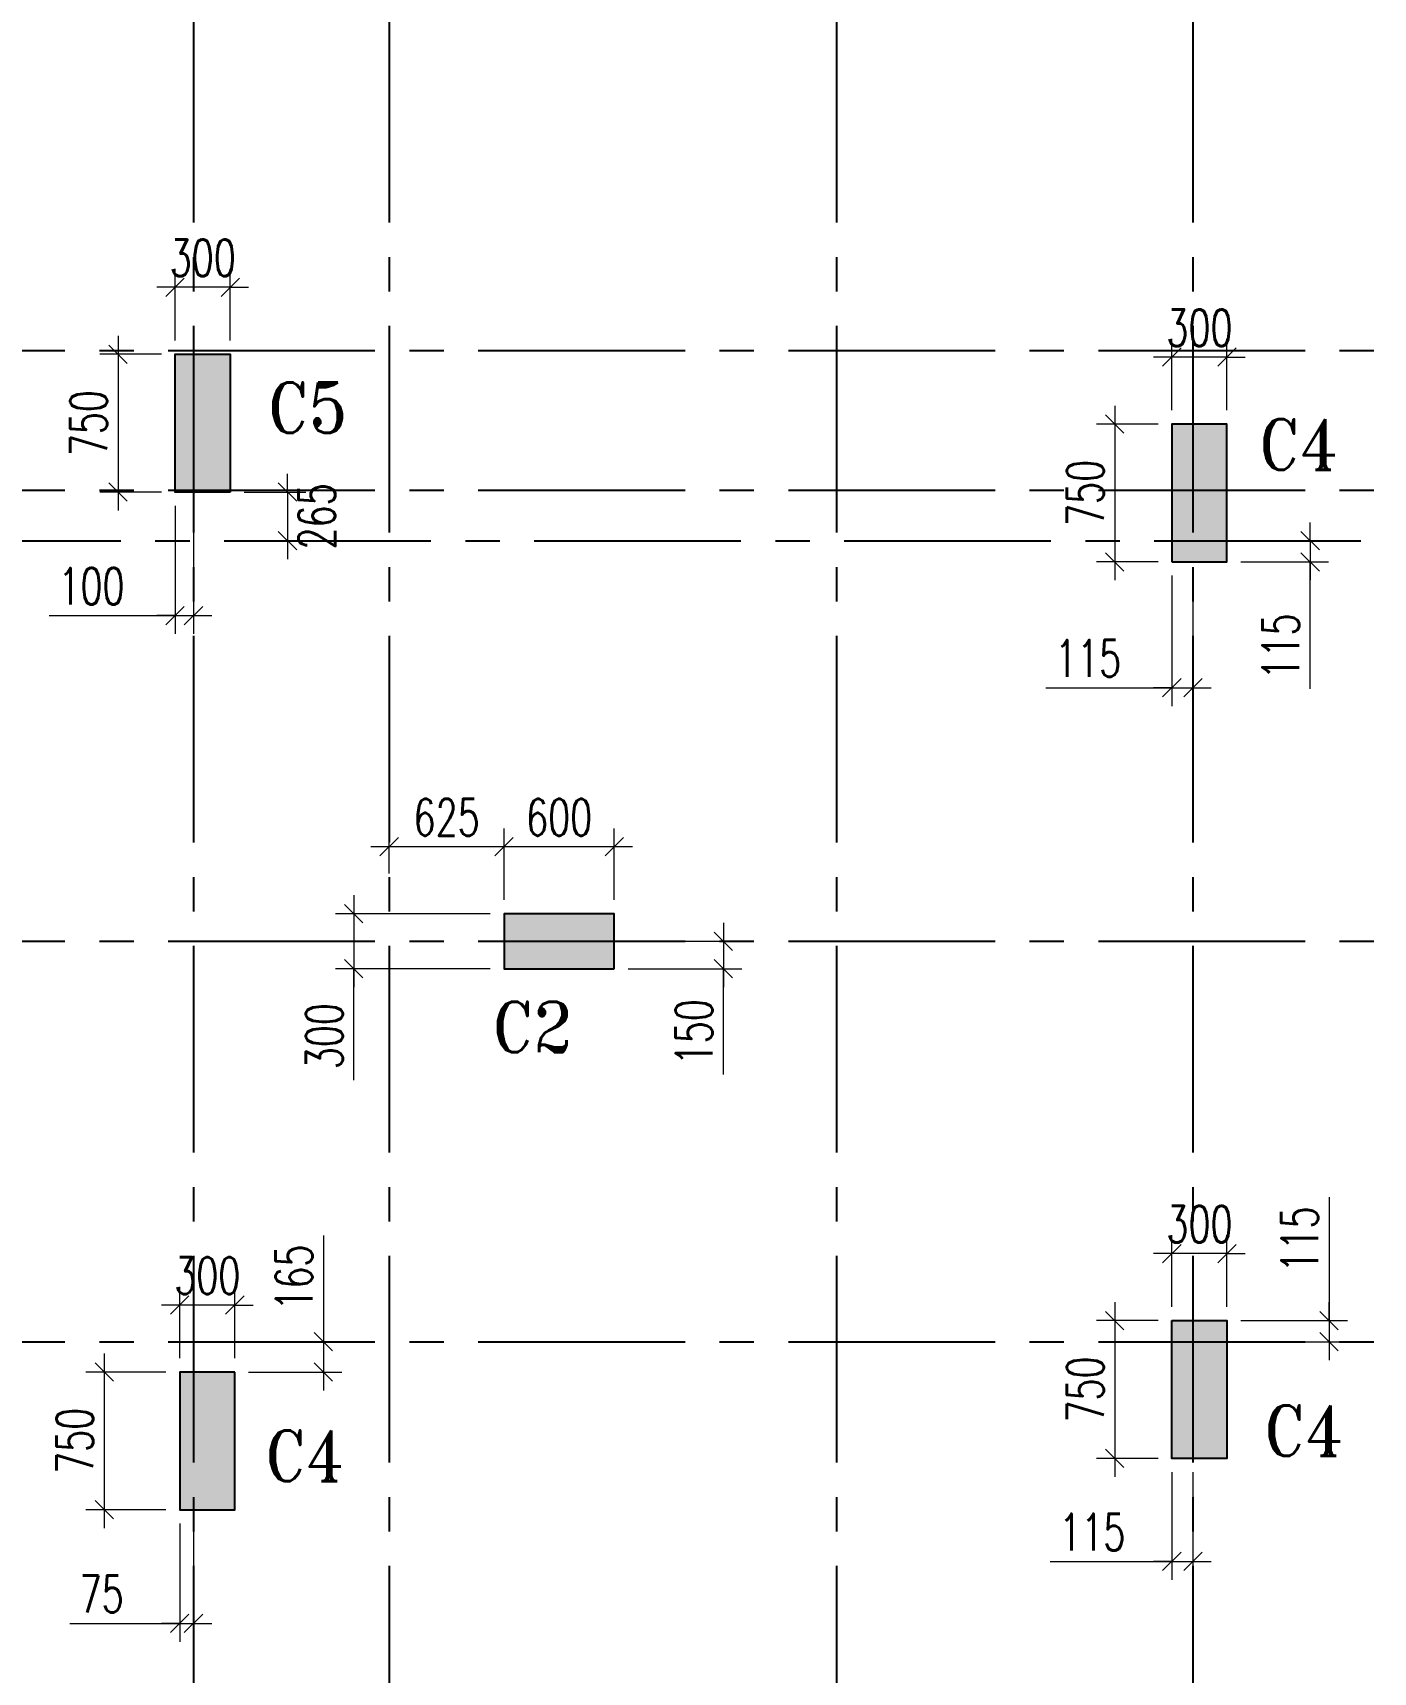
# Model space of a CAD drawing. Header units: millimetres. Extents: x 1123469 to 1752051, y -126924 to 196924.
# Drawn here: x 1428956 to 1436252, y -26813 to -17889 of the extents above; entities that cross this region are included whole.
import ezdxf

# ---------------------------------------------------------------- set-up
doc = ezdxf.new("R2010")
doc.units = ezdxf.units.MM
doc.header["$LTSCALE"] = 500
doc.header["$MEASUREMENT"] = 0
doc.header["$PDMODE"] = 34
for name, pattern in [('CONTINOUS', [0]), ('DASHDOT', [1, 0.5, -0.25, 0, -0.25]), ('Site$0$CENTER2', [1.125, 0.75, -0.125, 0.125, -0.125])]:
    doc.linetypes.add(name, pattern=pattern)
doc.layers.get('Defpoints').update_dxf_attribs({"lineweight": 0})
for name, color, linetype, lineweight in [('COL. NO.', 1, 'DASHDOT', 15), ('CUT OUT', 1, 'Continuous', 13), ('dim-M', 1, 'Continuous', 15), ('TOWER COL HATCH', 253, 'Continuous', 20)]:
    doc.layers.add(name, color=color, linetype=linetype, lineweight=lineweight)
for name, color, linetype in [('GLASS', 5, 'Continuous'), ('GRID', 7, 'Continuous'), ('TOWER AREA COLUMN.', 6, 'Continuous')]:
    doc.layers.add(name, color=color, linetype=linetype)
doc.styles.add('2MM', font='romans.shx', dxfattribs={"width": 0.7})
doc.styles.add('ROMANT', font='romant__.ttf', dxfattribs={"width": 0.9, "height": 600})
doc.dimstyles.new('RAJESH', dxfattribs={"dimtxt": 200, "dimasz": 180, "dimexe": 100, "dimexo": 250, "dimgap": 50, "dimtad": 2, "dimdec": 0, "dimzin": 1, "dimdsep": 46, "dimtxsty": '2MM', "dimblk": 'OBLIQUE', "dimcen": 0, "dimdle": 100, "dimclrd": 1, "dimclre": 1, "dimclrt": 3, "dimadec": 0, "dimazin": 0, "dimtfac": 1, "dimtdec": 0, "dimtix": 1, "dimtmove": 2, "dimatfit": 3, "dimfxl": 1, "dimtolj": 1, "dimlwd": -1, "dimarcsym": 0})

# ---------------------------------------------------------------- blocks, each defined once
blk = doc.blocks.new('EEE')
at = {"layer": 'GRID', "color": 16, "linetype": 'Site$0$CENTER2', "ltscale": 3}
for points in [[(1429830.6, 258923.2), (1429830.6, 223711.9)], [(1430895.6, 258923.2), (1430895.6, 223711.9)], [(1433330.6, 258923.2), (1433330.6, 223711.9)], [(1435270.6, 258923.2), (1435270.6, 223711.9)], [(1363880.9, 238538.8), (1442964.5, 238538.8)], [(1363880.9, 237778.8), (1442964.5, 237778.8)], [(1363880.9, 236875.5), (1364185.2, 237504), (1442964.5, 237504)], [(1363880.9, 235324.1), (1442964.5, 235324.1)], [(1363880.9, 233143.8), (1442964.5, 233143.8)]]:
    blk.add_lwpolyline(points, dxfattribs=at)
blk = doc.blocks.new('3tgra')
at = {"layer": 'TOWER COL HATCH'}
h = blk.add_hatch(color=253, dxfattribs=at)
h.dxf.hatch_style = 1
h.paths.add_polyline_path([(1377710.6, 77226.9), (1378010.6, 77226.9), (1378010.6, 77976.9), (1377710.6, 77976.9)])
h = blk.add_hatch(color=253, dxfattribs=at)
h.dxf.hatch_style = 1
h.paths.add_polyline_path([(1372585.5, 76846.9), (1372285.5, 76846.9), (1372285.5, 77596.9), (1372585.5, 77596.9)])
h = blk.add_hatch(color=253, dxfattribs=at)
h.dxf.hatch_style = 1
h.paths.add_polyline_path([(1375620.3, 74631.8), (1375620.3, 74931.8), (1376220.3, 74931.8), (1376220.3, 74631.8)])
h = blk.add_hatch(color=253, dxfattribs=at)
h.dxf.hatch_style = 1
h.paths.add_polyline_path([(1372585.5, 72716.8), (1372285.5, 72716.8), (1372285.5, 71966.8), (1372585.5, 71966.8)])
h = blk.add_hatch(color=253, dxfattribs=at)
h.dxf.hatch_style = 1
h.paths.add_polyline_path([(1377685.6, 72436.8), (1377985.6, 72436.8), (1377985.6, 71686.8), (1377685.6, 71686.8)])
at = {"layer": 'TOWER AREA COLUMN.', "color": 4}
for points in [[(1377710.6, 77226.9), (1378010.6, 77226.9), (1378010.6, 77976.9), (1377710.6, 77976.9)], [(1372585.5, 76846.9), (1372285.5, 76846.9), (1372285.5, 77596.9), (1372585.5, 77596.9)], [(1375620.3, 74631.8), (1375620.3, 74931.8), (1376220.3, 74931.8), (1376220.3, 74631.8)], [(1372585.5, 72716.8), (1372285.5, 72716.8), (1372285.5, 71966.8), (1372585.5, 71966.8)], [(1377685.6, 72436.8), (1377985.6, 72436.8), (1377985.6, 71686.8), (1377685.6, 71686.8)]]:
    blk.add_lwpolyline(points, close=True, dxfattribs=at)
blk = doc.blocks.new('_Oblique')
at = {"color": 0, "linetype": 'ByBlock', "lineweight": -2}
blk.add_line((-0.5, -0.5), (0.5, 0.5), dxfattribs=at)
blk = doc.blocks.new('*D1296')
at = {"layer": 'Defpoints', "color": 0, "ltscale": 100, "transparency": 16777216}
for p in [(1429730.6, 78341.3), (1429730.6, 77976.9), (1430030.6, 77976.9)]:
    blk.add_point(p, dxfattribs=at)
at = {"layer": 'dim-M', "color": 1, "lineweight": -2, "ltscale": 100, "transparency": 16777216}
for p, q in [((1429730.6, 78051.9), (1429730.6, 78441.3)), ((1430030.6, 78051.9), (1430030.6, 78441.3))]:
    blk.add_line(p, q, dxfattribs=at)
at = {"layer": 'dim-M', "color": 1, "ltscale": 100, "transparency": 16777216}
for p, q in [((1429730.6, 78341.3), (1429630.6, 78341.3)), ((1430030.6, 78341.3), (1429730.6, 78341.3)), ((1430030.6, 78341.3), (1430130.6, 78341.3))]:
    blk.add_line(p, q, dxfattribs=at)
at = {"layer": 'dim-M', "color": 1, "ltscale": 100, "transparency": 16777216, "xscale": 100, "yscale": 100, "zscale": 100}
blk.add_blockref('_Oblique', (1429730.6, 78341.3), dxfattribs=at)
at = {"layer": 'dim-M', "color": 1, "ltscale": 100, "transparency": 16777216, "xscale": 100, "yscale": 100, "zscale": 100, "rotation": 180}
blk.add_blockref('_Oblique', (1430030.6, 78341.3), dxfattribs=at)
at = {"layer": 'dim-M', "color": 3, "ltscale": 100, "transparency": 16777216, "insert": (1429880.6, 78501.3), "char_height": 200, "attachment_point": 5, "style": '2MM'}
blk.add_mtext('\\A1;300', dxfattribs=at)
blk = doc.blocks.new('*D1297')
at = {"layer": 'Defpoints', "color": 0, "ltscale": 100, "transparency": 16777216}
for p in [(1429730.6, 77976.9), (1429419.9, 77226.9), (1429730.6, 77226.9)]:
    blk.add_point(p, dxfattribs=at)
at = {"layer": 'dim-M', "color": 1, "ltscale": 100, "transparency": 16777216}
blk.add_line((1429419.9, 78076.9), (1429419.9, 77126.9), dxfattribs=at)
at = {"layer": 'dim-M', "color": 1, "lineweight": -2, "ltscale": 100, "transparency": 16777216}
for p, q in [((1429655.6, 77976.9), (1429319.9, 77976.9)), ((1429655.6, 77226.9), (1429319.9, 77226.9))]:
    blk.add_line(p, q, dxfattribs=at)
at = {"layer": 'dim-M', "color": 1, "ltscale": 100, "transparency": 16777216, "xscale": 100, "yscale": 100, "zscale": 100}
for p, rotation in [((1429419.9, 77976.9), 90), ((1429419.9, 77226.9), 270)]:
    blk.add_blockref('_Oblique', p, dxfattribs=dict(at, rotation=rotation))
at = {"layer": 'dim-M', "color": 3, "ltscale": 100, "transparency": 16777216, "insert": (1429259.9, 77601.9), "char_height": 200, "attachment_point": 5, "rotation": 90, "style": '2MM'}
blk.add_mtext('\\A1;750', dxfattribs=at)
blk = doc.blocks.new('*D1298')
at = {"layer": 'Defpoints', "color": 0, "ltscale": 100, "transparency": 16777216}
for p in [(1429730.6, 77226.9), (1429830.6, 77226.9), (1429830.6, 76554.2)]:
    blk.add_point(p, dxfattribs=at)
at = {"layer": 'dim-M', "color": 1, "lineweight": -2, "ltscale": 100, "transparency": 16777216}
for p, q in [((1429730.6, 77151.9), (1429730.6, 76454.2)), ((1429830.6, 77151.9), (1429830.6, 76454.2))]:
    blk.add_line(p, q, dxfattribs=at)
at = {"layer": 'dim-M', "color": 1, "ltscale": 100, "transparency": 16777216}
for p, q in [((1429045, 76554.2), (1429730.6, 76554.2)), ((1429730.6, 76554.2), (1429630.6, 76554.2)), ((1429730.6, 76554.2), (1429830.6, 76554.2)), ((1429730.6, 76554.2), (1429830.6, 76554.2)), ((1429830.6, 76554.2), (1429930.6, 76554.2))]:
    blk.add_line(p, q, dxfattribs=at)
at = {"layer": 'dim-M', "color": 1, "ltscale": 100, "transparency": 16777216, "xscale": 100, "yscale": 100, "zscale": 100}
blk.add_blockref('_Oblique', (1429730.6, 76554.2), dxfattribs=at)
at = {"layer": 'dim-M', "color": 1, "ltscale": 100, "transparency": 16777216, "xscale": 100, "yscale": 100, "zscale": 100, "rotation": 180}
blk.add_blockref('_Oblique', (1429830.6, 76554.2), dxfattribs=at)
at = {"layer": 'dim-M', "color": 3, "ltscale": 100, "transparency": 16777216, "insert": (1429275, 76714.2), "char_height": 200, "attachment_point": 5, "style": '2MM'}
blk.add_mtext('\\A1;100', dxfattribs=at)
blk = doc.blocks.new('*D1299')
at = {"layer": 'Defpoints', "color": 0, "ltscale": 100, "transparency": 16777216}
for p in [(1435155.7, 77961.3), (1435155.7, 77596.9), (1435455.7, 77596.9)]:
    blk.add_point(p, dxfattribs=at)
at = {"layer": 'dim-M', "color": 1, "lineweight": -2, "ltscale": 100, "transparency": 16777216}
for p, q in [((1435155.7, 77671.9), (1435155.7, 78061.3)), ((1435455.7, 77671.9), (1435455.7, 78061.3))]:
    blk.add_line(p, q, dxfattribs=at)
at = {"layer": 'dim-M', "color": 1, "ltscale": 100, "transparency": 16777216}
for p, q in [((1435155.7, 77961.3), (1435055.7, 77961.3)), ((1435455.7, 77961.3), (1435155.7, 77961.3)), ((1435455.7, 77961.3), (1435555.7, 77961.3))]:
    blk.add_line(p, q, dxfattribs=at)
at = {"layer": 'dim-M', "color": 1, "ltscale": 100, "transparency": 16777216, "xscale": 100, "yscale": 100, "zscale": 100}
blk.add_blockref('_Oblique', (1435155.7, 77961.3), dxfattribs=at)
at = {"layer": 'dim-M', "color": 1, "ltscale": 100, "transparency": 16777216, "xscale": 100, "yscale": 100, "zscale": 100, "rotation": 180}
blk.add_blockref('_Oblique', (1435455.7, 77961.3), dxfattribs=at)
at = {"layer": 'dim-M', "color": 3, "ltscale": 100, "transparency": 16777216, "insert": (1435305.7, 78121.3), "char_height": 200, "attachment_point": 5, "style": '2MM'}
blk.add_mtext('\\A1;300', dxfattribs=at)
blk = doc.blocks.new('*D1300')
at = {"layer": 'Defpoints', "color": 0, "ltscale": 100, "transparency": 16777216}
for p in [(1435155.7, 77596.9), (1434845, 76846.9), (1435155.7, 76846.9)]:
    blk.add_point(p, dxfattribs=at)
at = {"layer": 'dim-M', "color": 1, "ltscale": 100, "transparency": 16777216}
blk.add_line((1434845, 77696.9), (1434845, 76746.9), dxfattribs=at)
at = {"layer": 'dim-M', "color": 1, "lineweight": -2, "ltscale": 100, "transparency": 16777216}
for p, q in [((1435080.7, 77596.9), (1434745, 77596.9)), ((1435080.7, 76846.9), (1434745, 76846.9))]:
    blk.add_line(p, q, dxfattribs=at)
at = {"layer": 'dim-M', "color": 1, "ltscale": 100, "transparency": 16777216, "xscale": 100, "yscale": 100, "zscale": 100}
for p, rotation in [((1434845, 77596.9), 90), ((1434845, 76846.9), 270)]:
    blk.add_blockref('_Oblique', p, dxfattribs=dict(at, rotation=rotation))
at = {"layer": 'dim-M', "color": 3, "ltscale": 100, "transparency": 16777216, "insert": (1434685, 77221.9), "char_height": 200, "attachment_point": 5, "rotation": 90, "style": '2MM'}
blk.add_mtext('\\A1;750', dxfattribs=at)
blk = doc.blocks.new('*D1301')
at = {"layer": 'Defpoints', "color": 0, "ltscale": 100, "transparency": 16777216}
for p in [(1435455.7, 76961.9), (1435455.7, 76846.9), (1435908.7, 76846.9)]:
    blk.add_point(p, dxfattribs=at)
at = {"layer": 'dim-M', "color": 1, "ltscale": 100, "transparency": 16777216}
for p, q in [((1435908.7, 76961.9), (1435908.7, 77061.9)), ((1435908.7, 76961.9), (1435908.7, 76846.9)), ((1435908.7, 76961.9), (1435908.7, 76846.9)), ((1435908.7, 76846.9), (1435908.7, 76746.9)), ((1435908.7, 76156.2), (1435908.7, 76846.9))]:
    blk.add_line(p, q, dxfattribs=at)
at = {"layer": 'dim-M', "color": 1, "lineweight": -2, "ltscale": 100, "transparency": 16777216}
for p, q in [((1435530.7, 76961.9), (1436008.7, 76961.9)), ((1435530.7, 76846.9), (1436008.7, 76846.9))]:
    blk.add_line(p, q, dxfattribs=at)
at = {"layer": 'dim-M', "color": 1, "ltscale": 100, "transparency": 16777216, "xscale": 100, "yscale": 100, "zscale": 100}
for p, rotation in [((1435908.7, 76961.9), 270), ((1435908.7, 76846.9), 90)]:
    blk.add_blockref('_Oblique', p, dxfattribs=dict(at, rotation=rotation))
at = {"layer": 'dim-M', "color": 3, "ltscale": 100, "transparency": 16777216, "insert": (1435748.7, 76386.2), "char_height": 200, "attachment_point": 5, "rotation": 90, "style": '2MM'}
blk.add_mtext('\\A1;115', dxfattribs=at)
blk = doc.blocks.new('*D1302')
at = {"layer": 'Defpoints', "color": 0, "ltscale": 100, "transparency": 16777216}
for p in [(1435155.7, 76846.9), (1435270.6, 76846.9), (1435270.6, 76161.6)]:
    blk.add_point(p, dxfattribs=at)
at = {"layer": 'dim-M', "color": 1, "lineweight": -2, "ltscale": 100, "transparency": 16777216}
for p, q in [((1435155.7, 76771.9), (1435155.7, 76061.6)), ((1435270.6, 76771.9), (1435270.6, 76061.6))]:
    blk.add_line(p, q, dxfattribs=at)
at = {"layer": 'dim-M', "color": 1, "ltscale": 100, "transparency": 16777216}
for p, q in [((1434469.9, 76161.6), (1435155.7, 76161.6)), ((1435155.7, 76161.6), (1435055.7, 76161.6)), ((1435155.7, 76161.6), (1435270.6, 76161.6)), ((1435155.7, 76161.6), (1435270.6, 76161.6)), ((1435270.6, 76161.6), (1435370.6, 76161.6))]:
    blk.add_line(p, q, dxfattribs=at)
at = {"layer": 'dim-M', "color": 1, "ltscale": 100, "transparency": 16777216, "xscale": 100, "yscale": 100, "zscale": 100}
blk.add_blockref('_Oblique', (1435155.7, 76161.6), dxfattribs=at)
at = {"layer": 'dim-M', "color": 1, "ltscale": 100, "transparency": 16777216, "xscale": 100, "yscale": 100, "zscale": 100, "rotation": 180}
blk.add_blockref('_Oblique', (1435270.6, 76161.6), dxfattribs=at)
at = {"layer": 'dim-M', "color": 3, "ltscale": 100, "transparency": 16777216, "insert": (1434699.9, 76321.6), "char_height": 200, "attachment_point": 5, "style": '2MM'}
blk.add_mtext('\\A1;115', dxfattribs=at)
blk = doc.blocks.new('*D1311')
at = {"layer": 'Defpoints', "color": 0, "ltscale": 100, "transparency": 16777216}
for p in [(1435155.7, 73081.1), (1435155.7, 72716.8), (1435455.7, 72716.8)]:
    blk.add_point(p, dxfattribs=at)
at = {"layer": 'dim-M', "color": 1, "lineweight": -2, "ltscale": 100, "transparency": 16777216}
for p, q in [((1435155.7, 72791.8), (1435155.7, 73181.1)), ((1435455.7, 72791.8), (1435455.7, 73181.1))]:
    blk.add_line(p, q, dxfattribs=at)
at = {"layer": 'dim-M', "color": 1, "ltscale": 100, "transparency": 16777216}
for p, q in [((1435155.7, 73081.1), (1435055.7, 73081.1)), ((1435455.7, 73081.1), (1435155.7, 73081.1)), ((1435455.7, 73081.1), (1435555.7, 73081.1))]:
    blk.add_line(p, q, dxfattribs=at)
at = {"layer": 'dim-M', "color": 1, "ltscale": 100, "transparency": 16777216, "xscale": 100, "yscale": 100, "zscale": 100}
blk.add_blockref('_Oblique', (1435155.7, 73081.1), dxfattribs=at)
at = {"layer": 'dim-M', "color": 1, "ltscale": 100, "transparency": 16777216, "xscale": 100, "yscale": 100, "zscale": 100, "rotation": 180}
blk.add_blockref('_Oblique', (1435455.7, 73081.1), dxfattribs=at)
at = {"layer": 'dim-M', "color": 3, "ltscale": 100, "transparency": 16777216, "insert": (1435305.7, 73241.1), "char_height": 200, "attachment_point": 5, "style": '2MM'}
blk.add_mtext('\\A1;300', dxfattribs=at)
blk = doc.blocks.new('*D1312')
at = {"layer": 'Defpoints', "color": 0, "ltscale": 100, "transparency": 16777216}
for p in [(1435155.7, 72716.8), (1434845, 71966.8), (1435155.7, 71966.8)]:
    blk.add_point(p, dxfattribs=at)
at = {"layer": 'dim-M', "color": 1, "ltscale": 100, "transparency": 16777216}
blk.add_line((1434845, 72816.8), (1434845, 71866.8), dxfattribs=at)
at = {"layer": 'dim-M', "color": 1, "lineweight": -2, "ltscale": 100, "transparency": 16777216}
for p, q in [((1435080.7, 72716.8), (1434745, 72716.8)), ((1435080.7, 71966.8), (1434745, 71966.8))]:
    blk.add_line(p, q, dxfattribs=at)
at = {"layer": 'dim-M', "color": 1, "ltscale": 100, "transparency": 16777216, "xscale": 100, "yscale": 100, "zscale": 100}
for p, rotation in [((1434845, 72716.8), 90), ((1434845, 71966.8), 270)]:
    blk.add_blockref('_Oblique', p, dxfattribs=dict(at, rotation=rotation))
at = {"layer": 'dim-M', "color": 3, "ltscale": 100, "transparency": 16777216, "insert": (1434685, 72341.8), "char_height": 200, "attachment_point": 5, "rotation": 90, "style": '2MM'}
blk.add_mtext('\\A1;750', dxfattribs=at)
blk = doc.blocks.new('*D1313')
at = {"layer": 'Defpoints', "color": 0, "ltscale": 100, "transparency": 16777216}
for p in [(1435455.7, 72716.8), (1435455.7, 72601.8), (1436011.7, 72601.8)]:
    blk.add_point(p, dxfattribs=at)
at = {"layer": 'dim-M', "color": 1, "ltscale": 100, "transparency": 16777216}
for p, q in [((1436011.7, 73388.5), (1436011.7, 72716.8)), ((1436011.7, 72716.8), (1436011.7, 72816.8)), ((1436011.7, 72716.8), (1436011.7, 72601.8)), ((1436011.7, 72716.8), (1436011.7, 72601.8)), ((1436011.7, 72601.8), (1436011.7, 72501.8))]:
    blk.add_line(p, q, dxfattribs=at)
at = {"layer": 'dim-M', "color": 1, "lineweight": -2, "ltscale": 100, "transparency": 16777216}
for p, q in [((1435530.7, 72716.8), (1436111.7, 72716.8)), ((1435530.7, 72601.8), (1436111.7, 72601.8))]:
    blk.add_line(p, q, dxfattribs=at)
at = {"layer": 'dim-M', "color": 1, "ltscale": 100, "transparency": 16777216, "xscale": 100, "yscale": 100, "zscale": 100}
for p, rotation in [((1436011.7, 72716.8), 270), ((1436011.7, 72601.8), 90)]:
    blk.add_blockref('_Oblique', p, dxfattribs=dict(at, rotation=rotation))
at = {"layer": 'dim-M', "color": 3, "ltscale": 100, "transparency": 16777216, "insert": (1435851.7, 73158.5), "char_height": 200, "attachment_point": 5, "rotation": 90, "style": '2MM'}
blk.add_mtext('\\A1;115', dxfattribs=at)
blk = doc.blocks.new('*D1314')
at = {"layer": 'Defpoints', "color": 0, "ltscale": 100, "transparency": 16777216}
for p in [(1435155.7, 71966.8), (1435270.6, 71966.8), (1435270.6, 71405.5)]:
    blk.add_point(p, dxfattribs=at)
at = {"layer": 'dim-M', "color": 1, "lineweight": -2, "ltscale": 100, "transparency": 16777216}
for p, q in [((1435155.7, 71891.8), (1435155.7, 71305.5)), ((1435270.6, 71891.8), (1435270.6, 71305.5))]:
    blk.add_line(p, q, dxfattribs=at)
at = {"layer": 'dim-M', "color": 1, "ltscale": 100, "transparency": 16777216}
for p, q in [((1434492.7, 71405.5), (1435155.7, 71405.5)), ((1435155.7, 71405.5), (1435055.7, 71405.5)), ((1435155.7, 71405.5), (1435270.6, 71405.5)), ((1435155.7, 71405.5), (1435270.6, 71405.5)), ((1435270.6, 71405.5), (1435370.6, 71405.5))]:
    blk.add_line(p, q, dxfattribs=at)
at = {"layer": 'dim-M', "color": 1, "ltscale": 100, "transparency": 16777216, "xscale": 100, "yscale": 100, "zscale": 100}
blk.add_blockref('_Oblique', (1435155.7, 71405.5), dxfattribs=at)
at = {"layer": 'dim-M', "color": 1, "ltscale": 100, "transparency": 16777216, "xscale": 100, "yscale": 100, "zscale": 100, "rotation": 180}
blk.add_blockref('_Oblique', (1435270.6, 71405.5), dxfattribs=at)
at = {"layer": 'dim-M', "color": 3, "ltscale": 100, "transparency": 16777216, "insert": (1434722.7, 71565.5), "char_height": 200, "attachment_point": 5, "style": '2MM'}
blk.add_mtext('\\A1;115', dxfattribs=at)
blk = doc.blocks.new('*D1384')
at = {"layer": 'Defpoints', "color": 0, "ltscale": 100, "transparency": 16777216}
for p in [(1430030.6, 77226.9), (1430030.6, 76961.9), (1430342.2, 76961.9)]:
    blk.add_point(p, dxfattribs=at)
at = {"layer": 'dim-M', "color": 1, "ltscale": 100, "transparency": 16777216}
for p, q in [((1430342.2, 77226.9), (1430342.2, 77326.9)), ((1430342.2, 77226.9), (1430342.2, 76961.9)), ((1430342.2, 76961.9), (1430342.2, 76861.9))]:
    blk.add_line(p, q, dxfattribs=at)
at = {"layer": 'dim-M', "color": 1, "lineweight": -2, "ltscale": 100, "transparency": 16777216}
for p, q in [((1430105.6, 77226.9), (1430442.2, 77226.9)), ((1430105.6, 76961.9), (1430442.2, 76961.9))]:
    blk.add_line(p, q, dxfattribs=at)
at = {"layer": 'dim-M', "color": 1, "ltscale": 100, "transparency": 16777216, "xscale": 100, "yscale": 100, "zscale": 100}
for p, rotation in [((1430342.2, 77226.9), 270), ((1430342.2, 76961.9), 90)]:
    blk.add_blockref('_Oblique', p, dxfattribs=dict(at, rotation=rotation))
at = {"layer": 'dim-M', "color": 3, "ltscale": 100, "transparency": 16777216, "insert": (1430502.2, 77094.4), "char_height": 200, "attachment_point": 5, "rotation": 90, "style": '2MM'}
blk.add_mtext('\\A1;265', dxfattribs=at)
blk = doc.blocks.new('*D1405')
at = {"layer": 'Defpoints', "color": 0, "ltscale": 100, "transparency": 16777216}
for p in [(1431520.9, 75296.2), (1431520.9, 74931.8), (1432120.9, 74931.8)]:
    blk.add_point(p, dxfattribs=at)
at = {"layer": 'dim-M', "color": 1, "lineweight": -2, "ltscale": 100, "transparency": 16777216}
for p, q in [((1431520.9, 75006.8), (1431520.9, 75396.2)), ((1432120.9, 75006.8), (1432120.9, 75396.2))]:
    blk.add_line(p, q, dxfattribs=at)
at = {"layer": 'dim-M', "color": 1, "ltscale": 100, "transparency": 16777216}
blk.add_line((1432220.9, 75296.2), (1431420.9, 75296.2), dxfattribs=at)
at = {"layer": 'dim-M', "color": 1, "ltscale": 100, "transparency": 16777216, "xscale": 100, "yscale": 100, "zscale": 100, "rotation": 180}
blk.add_blockref('_Oblique', (1431520.9, 75296.2), dxfattribs=at)
at = {"layer": 'dim-M', "color": 1, "ltscale": 100, "transparency": 16777216, "xscale": 100, "yscale": 100, "zscale": 100}
blk.add_blockref('_Oblique', (1432120.9, 75296.2), dxfattribs=at)
at = {"layer": 'dim-M', "color": 3, "ltscale": 100, "transparency": 16777216, "insert": (1431820.9, 75456.2), "char_height": 200, "attachment_point": 5, "style": '2MM'}
blk.add_mtext('\\A1;600', dxfattribs=at)
blk = doc.blocks.new('*D1406')
at = {"layer": 'Defpoints', "color": 0, "ltscale": 100, "transparency": 16777216}
for p in [(1431520.9, 74931.8), (1430702.7, 74631.8), (1431520.9, 74631.8)]:
    blk.add_point(p, dxfattribs=at)
at = {"layer": 'dim-M', "color": 1, "ltscale": 100, "transparency": 16777216}
for p, q in [((1430702.7, 75031.8), (1430702.7, 74531.8)), ((1430702.7, 74025.2), (1430702.7, 74631.8))]:
    blk.add_line(p, q, dxfattribs=at)
at = {"layer": 'dim-M', "color": 1, "lineweight": -2, "ltscale": 100, "transparency": 16777216}
for p, q in [((1431445.9, 74931.8), (1430602.7, 74931.8)), ((1431445.9, 74631.8), (1430602.7, 74631.8))]:
    blk.add_line(p, q, dxfattribs=at)
at = {"layer": 'dim-M', "color": 1, "ltscale": 100, "transparency": 16777216, "xscale": 100, "yscale": 100, "zscale": 100}
for p, rotation in [((1430702.7, 74931.8), 90), ((1430702.7, 74631.8), 270)]:
    blk.add_blockref('_Oblique', p, dxfattribs=dict(at, rotation=rotation))
at = {"layer": 'dim-M', "color": 3, "ltscale": 100, "transparency": 16777216, "insert": (1430542.7, 74265.2), "char_height": 200, "attachment_point": 5, "rotation": 90, "style": '2MM'}
blk.add_mtext('\\A1;300', dxfattribs=at)
blk = doc.blocks.new('*D1407')
at = {"layer": 'Defpoints', "color": 0, "ltscale": 100, "transparency": 16777216}
for p in [(1432120.9, 74781.8), (1432120.9, 74631.8), (1432714.8, 74631.8)]:
    blk.add_point(p, dxfattribs=at)
at = {"layer": 'dim-M', "color": 1, "ltscale": 100, "transparency": 16777216}
for p, q in [((1432714.8, 74881.8), (1432714.8, 74531.8)), ((1432714.8, 74056), (1432714.8, 74631.8))]:
    blk.add_line(p, q, dxfattribs=at)
at = {"layer": 'dim-M', "color": 1, "lineweight": -2, "ltscale": 100, "transparency": 16777216}
for p, q in [((1432195.9, 74781.8), (1432814.8, 74781.8)), ((1432195.9, 74631.8), (1432814.8, 74631.8))]:
    blk.add_line(p, q, dxfattribs=at)
at = {"layer": 'dim-M', "color": 1, "ltscale": 100, "transparency": 16777216, "xscale": 100, "yscale": 100, "zscale": 100}
for p, rotation in [((1432714.8, 74781.8), 90), ((1432714.8, 74631.8), 270)]:
    blk.add_blockref('_Oblique', p, dxfattribs=dict(at, rotation=rotation))
at = {"layer": 'dim-M', "color": 3, "ltscale": 100, "transparency": 16777216, "insert": (1432554.8, 74286), "char_height": 200, "attachment_point": 5, "rotation": 90, "style": '2MM'}
blk.add_mtext('\\A1;150', dxfattribs=at)
blk = doc.blocks.new('*D1408')
at = {"layer": 'Defpoints', "color": 0, "ltscale": 100, "transparency": 16777216}
for p in [(1430895.6, 75296.2), (1430895.6, 75075.9), (1431520.9, 74931.8)]:
    blk.add_point(p, dxfattribs=at)
at = {"layer": 'dim-M', "color": 1, "lineweight": -2, "ltscale": 100, "transparency": 16777216}
for p, q in [((1430895.6, 75150.9), (1430895.6, 75396.2)), ((1431520.9, 75006.8), (1431520.9, 75396.2))]:
    blk.add_line(p, q, dxfattribs=at)
at = {"layer": 'dim-M', "color": 1, "ltscale": 100, "transparency": 16777216}
blk.add_line((1431620.9, 75296.2), (1430795.6, 75296.2), dxfattribs=at)
at = {"layer": 'dim-M', "color": 1, "ltscale": 100, "transparency": 16777216, "xscale": 100, "yscale": 100, "zscale": 100, "rotation": 180}
blk.add_blockref('_Oblique', (1430895.6, 75296.2), dxfattribs=at)
at = {"layer": 'dim-M', "color": 1, "ltscale": 100, "transparency": 16777216, "xscale": 100, "yscale": 100, "zscale": 100}
blk.add_blockref('_Oblique', (1431520.9, 75296.2), dxfattribs=at)
at = {"layer": 'dim-M', "color": 3, "ltscale": 100, "transparency": 16777216, "insert": (1431208.3, 75456.2), "char_height": 200, "attachment_point": 5, "style": '2MM'}
blk.add_mtext('\\A1;625', dxfattribs=at)
blk = doc.blocks.new('*D1413')
at = {"layer": 'Defpoints', "color": 0, "ltscale": 100, "transparency": 16777216}
for p in [(1429755.6, 72801.1), (1429755.6, 72436.8), (1430055.6, 72436.8)]:
    blk.add_point(p, dxfattribs=at)
at = {"layer": 'dim-M', "color": 1, "lineweight": -2, "ltscale": 100, "transparency": 16777216}
for p, q in [((1429755.6, 72511.8), (1429755.6, 72901.1)), ((1430055.6, 72511.8), (1430055.6, 72901.1))]:
    blk.add_line(p, q, dxfattribs=at)
at = {"layer": 'dim-M', "color": 1, "ltscale": 100, "transparency": 16777216}
for p, q in [((1429755.6, 72801.1), (1429655.6, 72801.1)), ((1430055.6, 72801.1), (1429755.6, 72801.1)), ((1430055.6, 72801.1), (1430155.6, 72801.1))]:
    blk.add_line(p, q, dxfattribs=at)
at = {"layer": 'dim-M', "color": 1, "ltscale": 100, "transparency": 16777216, "xscale": 100, "yscale": 100, "zscale": 100}
blk.add_blockref('_Oblique', (1429755.6, 72801.1), dxfattribs=at)
at = {"layer": 'dim-M', "color": 1, "ltscale": 100, "transparency": 16777216, "xscale": 100, "yscale": 100, "zscale": 100, "rotation": 180}
blk.add_blockref('_Oblique', (1430055.6, 72801.1), dxfattribs=at)
at = {"layer": 'dim-M', "color": 3, "ltscale": 100, "transparency": 16777216, "insert": (1429905.6, 72961.1), "char_height": 200, "attachment_point": 5, "style": '2MM'}
blk.add_mtext('\\A1;300', dxfattribs=at)
blk = doc.blocks.new('*D1414')
at = {"layer": 'Defpoints', "color": 0, "ltscale": 100, "transparency": 16777216}
for p in [(1429755.6, 72436.8), (1429344.9, 71686.8), (1429755.6, 71686.8)]:
    blk.add_point(p, dxfattribs=at)
at = {"layer": 'dim-M', "color": 1, "ltscale": 100, "transparency": 16777216}
blk.add_line((1429344.9, 72536.8), (1429344.9, 71586.8), dxfattribs=at)
at = {"layer": 'dim-M', "color": 1, "lineweight": -2, "ltscale": 100, "transparency": 16777216}
for p, q in [((1429680.6, 72436.8), (1429244.9, 72436.8)), ((1429680.6, 71686.8), (1429244.9, 71686.8))]:
    blk.add_line(p, q, dxfattribs=at)
at = {"layer": 'dim-M', "color": 1, "ltscale": 100, "transparency": 16777216, "xscale": 100, "yscale": 100, "zscale": 100}
for p, rotation in [((1429344.9, 72436.8), 90), ((1429344.9, 71686.8), 270)]:
    blk.add_blockref('_Oblique', p, dxfattribs=dict(at, rotation=rotation))
at = {"layer": 'dim-M', "color": 3, "ltscale": 100, "transparency": 16777216, "insert": (1429184.9, 72061.8), "char_height": 200, "attachment_point": 5, "rotation": 90, "style": '2MM'}
blk.add_mtext('\\A1;750', dxfattribs=at)
blk = doc.blocks.new('*D1415')
at = {"layer": 'Defpoints', "color": 0, "ltscale": 100, "transparency": 16777216}
for p in [(1430055.6, 72601.8), (1430055.6, 72436.8), (1430537.6, 72436.8)]:
    blk.add_point(p, dxfattribs=at)
at = {"layer": 'dim-M', "color": 1, "ltscale": 100, "transparency": 16777216}
for p, q in [((1430537.6, 73180.3), (1430537.6, 72601.8)), ((1430537.6, 72701.8), (1430537.6, 72336.8))]:
    blk.add_line(p, q, dxfattribs=at)
at = {"layer": 'dim-M', "color": 1, "lineweight": -2, "ltscale": 100, "transparency": 16777216}
for p, q in [((1430130.6, 72601.8), (1430637.6, 72601.8)), ((1430130.6, 72436.8), (1430637.6, 72436.8))]:
    blk.add_line(p, q, dxfattribs=at)
at = {"layer": 'dim-M', "color": 1, "ltscale": 100, "transparency": 16777216, "xscale": 100, "yscale": 100, "zscale": 100}
for p, rotation in [((1430537.6, 72601.8), 90), ((1430537.6, 72436.8), 270)]:
    blk.add_blockref('_Oblique', p, dxfattribs=dict(at, rotation=rotation))
at = {"layer": 'dim-M', "color": 3, "ltscale": 100, "transparency": 16777216, "insert": (1430377.6, 72950.3), "char_height": 200, "attachment_point": 5, "rotation": 90, "style": '2MM'}
blk.add_mtext('\\A1;165', dxfattribs=at)
blk = doc.blocks.new('*D1416')
at = {"layer": 'Defpoints', "color": 0, "ltscale": 100, "transparency": 16777216}
for p in [(1429755.6, 71686.8), (1429830.6, 71686.8), (1429830.6, 71068.2)]:
    blk.add_point(p, dxfattribs=at)
at = {"layer": 'dim-M', "color": 1, "lineweight": -2, "ltscale": 100, "transparency": 16777216}
for p, q in [((1429755.6, 71611.8), (1429755.6, 70968.2)), ((1429830.6, 71611.8), (1429830.6, 70968.2))]:
    blk.add_line(p, q, dxfattribs=at)
at = {"layer": 'dim-M', "color": 1, "ltscale": 100, "transparency": 16777216}
for p, q in [((1429157.3, 71068.2), (1429755.6, 71068.2)), ((1429755.6, 71068.2), (1429655.6, 71068.2)), ((1429755.6, 71068.2), (1429830.6, 71068.2)), ((1429755.6, 71068.2), (1429830.6, 71068.2)), ((1429830.6, 71068.2), (1429930.6, 71068.2))]:
    blk.add_line(p, q, dxfattribs=at)
at = {"layer": 'dim-M', "color": 1, "ltscale": 100, "transparency": 16777216, "xscale": 100, "yscale": 100, "zscale": 100}
blk.add_blockref('_Oblique', (1429755.6, 71068.2), dxfattribs=at)
at = {"layer": 'dim-M', "color": 1, "ltscale": 100, "transparency": 16777216, "xscale": 100, "yscale": 100, "zscale": 100, "rotation": 180}
blk.add_blockref('_Oblique', (1429830.6, 71068.2), dxfattribs=at)
at = {"layer": 'dim-M', "color": 3, "ltscale": 100, "transparency": 16777216, "insert": (1429330.6, 71228.2), "char_height": 200, "attachment_point": 5, "style": '2MM'}
blk.add_mtext('\\A1;75', dxfattribs=at)
blk = doc.blocks.new('G012')
at = {"layer": 'COL. NO.', "color": 4, "linetype": 'CONTINOUS', "style": 'ROMANT', "width": 0.9}
for s, p in [('C5', (1430234.2, 77548.9, 0)), ('C4', (1435629.3, 77348.5, 0)), ('C2', (1431457.1, 74177.7, 0)), ('C4', (1435658.1, 71980.1, 0)), ('C4', (1430219.6, 71843.5, 0))]:
    blk.add_text(s, height=275, dxfattribs=at).set_placement(p)
at = {"layer": 'dim-M', "ltscale": 100}
for base, p1, p2, angle, picture, middle in [((1429730.6, 78341.3), (1430030.6, 77976.9), (1429730.6, 77976.9), 180, '*D1296', (1429880.6, 78501.3)), ((1435155.7, 77961.3), (1435455.7, 77596.9), (1435155.7, 77596.9), 180, '*D1299', (1435305.7, 78121.3)), ((1429419.9, 77226.9), (1429730.6, 77976.9), (1429730.6, 77226.9), 90, '*D1297', (1429259.9, 77601.9)), ((1434845, 76846.9), (1435155.7, 77596.9), (1435155.7, 76846.9), 90, '*D1300', (1434685, 77221.9)), ((1430342.2, 76961.9), (1430030.6, 77226.9), (1430030.6, 76961.9), 90, '*D1384', (1430502.2, 77094.4)), ((1430895.6, 75296.2), (1431520.9, 74931.8), (1430895.6, 75075.9), 180, '*D1408', (1431208.3, 75456.2)), ((1431520.9, 75296.2), (1432120.9, 74931.8), (1431520.9, 74931.8), 180, '*D1405', (1431820.9, 75456.2)), ((1435155.7, 73081.1), (1435455.7, 72716.8), (1435155.7, 72716.8), 180, '*D1311', (1435305.7, 73241.1)), ((1429755.6, 72801.1), (1430055.6, 72436.8), (1429755.6, 72436.8), 180, '*D1413', (1429905.6, 72961.1)), ((1434845, 71966.8), (1435155.7, 72716.8), (1435155.7, 71966.8), 90, '*D1312', (1434685, 72341.8)), ((1429344.9, 71686.8), (1429755.6, 72436.8), (1429755.6, 71686.8), 90, '*D1414', (1429184.9, 72061.8))]:
    dim = blk.add_linear_dim(base=base, p1=p1, p2=p2, angle=angle, dimstyle='RAJESH', override={"dimasz": 100, "dimexo": 75, "dimgap": 60, "dimtmove": 1}, dxfattribs=at)
    dim.commit()
    dim.dimension.update_dxf_attribs({"geometry": picture, "text_midpoint": middle})
for base, p1, p2, angle, picture, middle in [((1429830.6, 76554.2), (1429730.6, 77226.9), (1429830.6, 77226.9), 180, '*D1298', (1429275, 76439.6)), ((1435908.7, 76846.9), (1435455.7, 76961.9), (1435455.7, 76846.9), 90, '*D1301', (1436068.7, 76386.2)), ((1435270.6, 76161.6), (1435155.7, 76846.9), (1435270.6, 76846.9), 180, '*D1302', (1434699.9, 76283.4)), ((1430702.7, 74631.8), (1431520.9, 74931.8), (1431520.9, 74631.8), 90, '*D1406', (1430542.7, 74265.2)), ((1432714.8, 74631.8), (1432120.9, 74781.8), (1432120.9, 74631.8), 90, '*D1407', (1432874.8, 74286)), ((1436011.7, 72601.8), (1435455.7, 72716.8), (1435455.7, 72601.8), 90, '*D1313', (1435887, 73158.5)), ((1430537.6, 72436.8), (1430055.6, 72601.8), (1430055.6, 72436.8), 90, '*D1415', (1430473.3, 72950.3)), ((1435270.6, 71405.5), (1435155.7, 71966.8), (1435270.6, 71966.8), 180, '*D1314', (1434722.7, 71335.9)), ((1429830.6, 71068.2), (1429755.6, 71686.8), (1429830.6, 71686.8), 180, '*D1416', (1429330.6, 71100.8))]:
    dim = blk.add_linear_dim(base=base, p1=p1, p2=p2, angle=angle, dimstyle='RAJESH', override={"dimasz": 100, "dimexo": 75, "dimgap": 60, "dimtmove": 1}, dxfattribs=at)
    dim.commit()
    dim.dimension.update_dxf_attribs({"geometry": picture, "text_midpoint": middle, "dimtype": 128})

msp = doc.modelspace()

# ---------------------------------------------------------------- block references
at = {"layer": 'CUT OUT', "color": 4, "xscale": -1}
msp.add_blockref('3tgra', (2807741.3, -97615.5), dxfattribs=at)
at = {"layer": 'dim-M', "color": 4}
msp.add_blockref('G012', (0, -97615.5), dxfattribs=at)
at = {"layer": 'GLASS', "color": 4}
msp.add_blockref('EEE', (0, -258157.5), dxfattribs=at)

doc.saveas('drawing.dxf')
